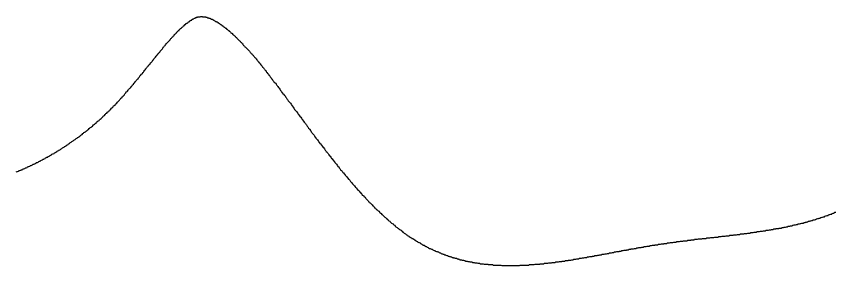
# Model space of a CAD drawing. Header units: millimetres. Extents: x 289 to 9778, y -894 to 6380.
# Drawn here: x 7163.28 to 7181.44, y 377.18 to 382.69 of the extents above; entities that cross this region are included whole.
import ezdxf

# ---------------------------------------------------------------- set-up
doc = ezdxf.new("R2010")
doc.units = ezdxf.units.MM

msp = doc.modelspace()

# ---------------------------------------------------------------- linework, layer by layer
msp.add_polyline3d([(7163.28, 379.248, 0), (7163.3, 379.258, 0), (7163.31, 379.258, 0), (7163.33, 379.268, 0), (7163.34, 379.278, 0), (7163.36, 379.278, 0), (7163.38, 379.288, 0), (7163.39, 379.298, 0), (7163.41, 379.298, 0), (7163.42, 379.308, 0), (7163.44, 379.318, 0), (7163.45, 379.318, 0), (7163.47, 379.328, 0), (7163.49, 379.338, 0), (7163.5, 379.338, 0), (7163.52, 379.348, 0), (7163.53, 379.358, 0), (7163.55, 379.368, 0), (7163.56, 379.368, 0), (7163.58, 379.378, 0), (7163.6, 379.388, 0), (7163.61, 379.388, 0), (7163.63, 379.398, 0), (7163.64, 379.408, 0), (7163.66, 379.418, 0), (7163.67, 379.418, 0), (7163.69, 379.428, 0), (7163.7, 379.438, 0), (7163.72, 379.448, 0), (7163.73, 379.458, 0), (7163.75, 379.458, 0), (7163.77, 379.468, 0), (7163.78, 379.478, 0), (7163.8, 379.488, 0), (7163.81, 379.488, 0), (7163.83, 379.498, 0), (7163.84, 379.508, 0), (7163.86, 379.518, 0), (7163.87, 379.528, 0), (7163.89, 379.528, 0), (7163.9, 379.538, 0), (7163.92, 379.548, 0), (7163.93, 379.558, 0), (7163.95, 379.568, 0), (7163.96, 379.578, 0), (7163.98, 379.578, 0), (7163.99, 379.588, 0), (7164.01, 379.598, 0), (7164.02, 379.608, 0), (7164.04, 379.618, 0), (7164.06, 379.628, 0), (7164.07, 379.638, 0), (7164.09, 379.648, 0), (7164.1, 379.648, 0), (7164.12, 379.658, 0), (7164.13, 379.668, 0), (7164.15, 379.678, 0), (7164.16, 379.688, 0), (7164.18, 379.698, 0), (7164.19, 379.708, 0), (7164.21, 379.718, 0), (7164.22, 379.728, 0), (7164.23, 379.728, 0), (7164.25, 379.738, 0), (7164.26, 379.748, 0), (7164.28, 379.758, 0), (7164.29, 379.768, 0), (7164.31, 379.778, 0), (7164.32, 379.788, 0), (7164.34, 379.798, 0), (7164.35, 379.808, 0), (7164.37, 379.818, 0), (7164.38, 379.828, 0), (7164.4, 379.838, 0), (7164.41, 379.848, 0), (7164.43, 379.858, 0), (7164.44, 379.868, 0), (7164.46, 379.878, 0), (7164.47, 379.888, 0), (7164.48, 379.898, 0), (7164.5, 379.908, 0), (7164.51, 379.918, 0), (7164.53, 379.928, 0), (7164.54, 379.938, 0), (7164.56, 379.948, 0), (7164.57, 379.958, 0), (7164.59, 379.968, 0), (7164.6, 379.978, 0), (7164.61, 379.988, 0), (7164.63, 379.998, 0), (7164.64, 380.008, 0), (7164.66, 380.018, 0), (7164.67, 380.028, 0), (7164.69, 380.038, 0), (7164.7, 380.048, 0), (7164.71, 380.058, 0), (7164.73, 380.068, 0), (7164.74, 380.078, 0), (7164.76, 380.098, 0), (7164.77, 380.108, 0), (7164.78, 380.118, 0), (7164.8, 380.128, 0), (7164.81, 380.138, 0), (7164.83, 380.148, 0), (7164.84, 380.158, 0), (7164.85, 380.168, 0), (7164.87, 380.178, 0), (7164.88, 380.188, 0), (7164.9, 380.208, 0), (7164.91, 380.218, 0), (7164.92, 380.228, 0), (7164.94, 380.238, 0), (7164.95, 380.248, 0), (7164.97, 380.258, 0), (7164.98, 380.268, 0), (7164.99, 380.288, 0), (7165.01, 380.298, 0), (7165.02, 380.308, 0), (7165.03, 380.318, 0), (7165.05, 380.328, 0), (7165.06, 380.348, 0), (7165.07, 380.358, 0), (7165.09, 380.368, 0), (7165.1, 380.378, 0), (7165.12, 380.388, 0), (7165.13, 380.398, 0), (7165.14, 380.418, 0), (7165.16, 380.428, 0), (7165.17, 380.438, 0), (7165.18, 380.448, 0), (7165.2, 380.468, 0), (7165.21, 380.478, 0), (7165.22, 380.488, 0), (7165.24, 380.498, 0), (7165.25, 380.518, 0), (7165.26, 380.528, 0), (7165.27, 380.538, 0), (7165.29, 380.548, 0), (7165.3, 380.568, 0), (7165.31, 380.578, 0), (7165.33, 380.588, 0), (7165.34, 380.598, 0), (7165.35, 380.618, 0), (7165.37, 380.628, 0), (7165.38, 380.638, 0), (7165.39, 380.658, 0), (7165.4, 380.668, 0), (7165.42, 380.678, 0), (7165.43, 380.698, 0), (7165.44, 380.708, 0), (7165.46, 380.718, 0), (7165.47, 380.728, 0), (7165.48, 380.748, 0), (7165.49, 380.758, 0), (7165.51, 380.768, 0), (7165.52, 380.788, 0), (7165.53, 380.798, 0), (7165.54, 380.808, 0), (7165.56, 380.828, 0), (7165.57, 380.838, 0), (7165.58, 380.848, 0), (7165.59, 380.868, 0), (7165.6, 380.878, 0), (7165.62, 380.888, 0), (7165.63, 380.908, 0), (7165.64, 380.918, 0), (7165.65, 380.928, 0), (7165.67, 380.948, 0), (7165.68, 380.958, 0), (7165.69, 380.978, 0), (7165.7, 380.988, 0), (7165.71, 380.998, 0), (7165.72, 381.018, 0), (7165.74, 381.028, 0), (7165.75, 381.038, 0), (7165.76, 381.058, 0), (7165.77, 381.068, 0), (7165.78, 381.078, 0), (7165.8, 381.098, 0), (7165.81, 381.108, 0), (7165.82, 381.118, 0), (7165.83, 381.138, 0), (7165.84, 381.148, 0), (7165.85, 381.158, 0), (7165.86, 381.178, 0), (7165.88, 381.188, 0), (7165.89, 381.208, 0), (7165.9, 381.218, 0), (7165.91, 381.228, 0), (7165.92, 381.248, 0), (7165.93, 381.258, 0), (7165.94, 381.268, 0), (7165.95, 381.288, 0), (7165.97, 381.298, 0), (7165.98, 381.308, 0), (7165.99, 381.328, 0), (7166, 381.338, 0), (7166.01, 381.348, 0), (7166.02, 381.368, 0), (7166.03, 381.378, 0), (7166.04, 381.388, 0), (7166.05, 381.408, 0), (7166.07, 381.418, 0), (7166.08, 381.428, 0), (7166.09, 381.448, 0), (7166.1, 381.458, 0), (7166.11, 381.468, 0), (7166.12, 381.488, 0), (7166.13, 381.498, 0), (7166.14, 381.508, 0), (7166.15, 381.528, 0), (7166.16, 381.538, 0), (7166.17, 381.548, 0), (7166.18, 381.568, 0), (7166.19, 381.578, 0), (7166.2, 381.588, 0), (7166.21, 381.598, 0), (7166.22, 381.618, 0), (7166.24, 381.628, 0), (7166.25, 381.638, 0), (7166.26, 381.658, 0), (7166.27, 381.668, 0), (7166.28, 381.678, 0), (7166.29, 381.688, 0), (7166.3, 381.708, 0), (7166.31, 381.718, 0), (7166.32, 381.728, 0), (7166.33, 381.748, 0), (7166.34, 381.758, 0), (7166.35, 381.768, 0), (7166.36, 381.778, 0), (7166.37, 381.788, 0), (7166.38, 381.808, 0), (7166.39, 381.818, 0), (7166.4, 381.828, 0), (7166.41, 381.838, 0), (7166.42, 381.858, 0), (7166.43, 381.868, 0), (7166.44, 381.878, 0), (7166.45, 381.888, 0), (7166.46, 381.898, 0), (7166.47, 381.918, 0), (7166.48, 381.928, 0), (7166.49, 381.938, 0), (7166.5, 381.948, 0), (7166.51, 381.958, 0), (7166.52, 381.968, 0), (7166.53, 381.988, 0), (7166.54, 381.998, 0), (7166.54, 382.008, 0), (7166.55, 382.018, 0), (7166.56, 382.028, 0), (7166.57, 382.038, 0), (7166.58, 382.048, 0), (7166.59, 382.058, 0), (7166.6, 382.078, 0), (7166.61, 382.088, 0), (7166.62, 382.098, 0), (7166.63, 382.108, 0), (7166.64, 382.118, 0), (7166.65, 382.128, 0), (7166.66, 382.138, 0), (7166.67, 382.148, 0), (7166.68, 382.158, 0), (7166.69, 382.168, 0), (7166.69, 382.178, 0), (7166.7, 382.188, 0), (7166.71, 382.198, 0), (7166.72, 382.208, 0), (7166.73, 382.218, 0), (7166.74, 382.228, 0), (7166.75, 382.238, 0), (7166.76, 382.248, 0), (7166.77, 382.258, 0), (7166.78, 382.268, 0), (7166.78, 382.278, 0), (7166.79, 382.288, 0), (7166.8, 382.298, 0), (7166.81, 382.308, 0), (7166.82, 382.318, 0), (7166.83, 382.328, 0), (7166.84, 382.328, 0), (7166.84, 382.338, 0), (7166.85, 382.348, 0), (7166.86, 382.358, 0), (7166.87, 382.368, 0), (7166.88, 382.378, 0), (7166.89, 382.378, 0), (7166.89, 382.388, 0), (7166.9, 382.398, 0), (7166.91, 382.408, 0), (7166.92, 382.418, 0), (7166.93, 382.418, 0), (7166.94, 382.428, 0), (7166.94, 382.438, 0), (7166.95, 382.448, 0), (7166.96, 382.448, 0), (7166.97, 382.458, 0), (7166.98, 382.468, 0), (7166.98, 382.468, 0), (7166.99, 382.478, 0), (7167, 382.488, 0), (7167.01, 382.488, 0), (7167.01, 382.498, 0), (7167.02, 382.508, 0), (7167.03, 382.508, 0), (7167.04, 382.518, 0), (7167.04, 382.528, 0), (7167.05, 382.528, 0), (7167.06, 382.538, 0), (7167.07, 382.538, 0), (7167.07, 382.548, 0), (7167.08, 382.548, 0), (7167.09, 382.558, 0), (7167.09, 382.558, 0), (7167.1, 382.568, 0), (7167.11, 382.568, 0), (7167.11, 382.578, 0), (7167.12, 382.578, 0), (7167.13, 382.588, 0), (7167.13, 382.588, 0), (7167.14, 382.598, 0), (7167.15, 382.598, 0), (7167.15, 382.598, 0), (7167.16, 382.608, 0), (7167.17, 382.608, 0), (7167.17, 382.618, 0), (7167.18, 382.618, 0), (7167.18, 382.618, 0), (7167.19, 382.628, 0), (7167.19, 382.628, 0), (7167.2, 382.628, 0), (7167.21, 382.638, 0), (7167.21, 382.638, 0), (7167.22, 382.638, 0), (7167.22, 382.638, 0), (7167.23, 382.648, 0), (7167.23, 382.648, 0), (7167.24, 382.648, 0), (7167.24, 382.648, 0), (7167.25, 382.658, 0), (7167.25, 382.658, 0), (7167.25, 382.658, 0), (7167.26, 382.658, 0), (7167.26, 382.658, 0), (7167.27, 382.658, 0), (7167.27, 382.668, 0), (7167.28, 382.668, 0), (7167.28, 382.668, 0), (7167.29, 382.668, 0), (7167.29, 382.668, 0), (7167.29, 382.668, 0), (7167.3, 382.668, 0), (7167.3, 382.678, 0), (7167.31, 382.678, 0), (7167.31, 382.678, 0), (7167.31, 382.678, 0), (7167.32, 382.678, 0), (7167.32, 382.678, 0), (7167.32, 382.678, 0), (7167.33, 382.678, 0), (7167.33, 382.678, 0), (7167.34, 382.678, 0), (7167.34, 382.678, 0), (7167.34, 382.678, 0), (7167.35, 382.678, 0), (7167.35, 382.678, 0), (7167.36, 382.678, 0), (7167.36, 382.678, 0), (7167.36, 382.678, 0), (7167.37, 382.688, 0), (7167.37, 382.688, 0), (7167.38, 382.688, 0), (7167.38, 382.688, 0), (7167.38, 382.688, 0), (7167.39, 382.688, 0), (7167.39, 382.688, 0), (7167.4, 382.688, 0), (7167.4, 382.688, 0), (7167.4, 382.688, 0), (7167.41, 382.688, 0), (7167.41, 382.678, 0), (7167.42, 382.678, 0), (7167.42, 382.678, 0), (7167.43, 382.678, 0), (7167.43, 382.678, 0), (7167.43, 382.678, 0), (7167.44, 382.678, 0), (7167.44, 382.678, 0), (7167.45, 382.678, 0), (7167.45, 382.678, 0), (7167.46, 382.678, 0), (7167.46, 382.678, 0), (7167.47, 382.678, 0), (7167.47, 382.678, 0), (7167.48, 382.678, 0), (7167.48, 382.668, 0), (7167.49, 382.668, 0), (7167.49, 382.668, 0), (7167.5, 382.668, 0), (7167.5, 382.668, 0), (7167.51, 382.668, 0), (7167.51, 382.668, 0), (7167.52, 382.658, 0), (7167.52, 382.658, 0), (7167.53, 382.658, 0), (7167.53, 382.658, 0), (7167.54, 382.658, 0), (7167.55, 382.658, 0), (7167.55, 382.648, 0), (7167.56, 382.648, 0), (7167.56, 382.648, 0), (7167.57, 382.648, 0), (7167.58, 382.638, 0), (7167.58, 382.638, 0), (7167.59, 382.638, 0), (7167.59, 382.638, 0), (7167.6, 382.628, 0), (7167.61, 382.628, 0), (7167.61, 382.628, 0), (7167.62, 382.628, 0), (7167.63, 382.618, 0), (7167.63, 382.618, 0), (7167.64, 382.618, 0), (7167.65, 382.608, 0), (7167.65, 382.608, 0), (7167.66, 382.608, 0), (7167.67, 382.598, 0), (7167.67, 382.598, 0), (7167.68, 382.588, 0), (7167.69, 382.588, 0), (7167.69, 382.588, 0), (7167.7, 382.578, 0), (7167.71, 382.578, 0), (7167.72, 382.568, 0), (7167.72, 382.568, 0), (7167.73, 382.568, 0), (7167.74, 382.558, 0), (7167.75, 382.558, 0), (7167.75, 382.548, 0), (7167.76, 382.548, 0), (7167.77, 382.538, 0), (7167.78, 382.538, 0), (7167.78, 382.528, 0), (7167.79, 382.528, 0), (7167.8, 382.518, 0), (7167.81, 382.518, 0), (7167.81, 382.508, 0), (7167.82, 382.508, 0), (7167.83, 382.498, 0), (7167.84, 382.488, 0), (7167.85, 382.488, 0), (7167.85, 382.478, 0), (7167.86, 382.478, 0), (7167.87, 382.468, 0), (7167.88, 382.458, 0), (7167.89, 382.458, 0), (7167.89, 382.448, 0), (7167.9, 382.448, 0), (7167.91, 382.438, 0), (7167.92, 382.428, 0), (7167.93, 382.428, 0), (7167.94, 382.418, 0), (7167.94, 382.408, 0), (7167.95, 382.408, 0), (7167.96, 382.398, 0), (7167.97, 382.388, 0), (7167.98, 382.378, 0), (7167.99, 382.378, 0), (7168, 382.368, 0), (7168, 382.358, 0), (7168.01, 382.358, 0), (7168.02, 382.348, 0), (7168.03, 382.338, 0), (7168.04, 382.328, 0), (7168.05, 382.318, 0), (7168.06, 382.318, 0), (7168.07, 382.308, 0), (7168.07, 382.298, 0), (7168.08, 382.288, 0), (7168.09, 382.278, 0), (7168.1, 382.278, 0), (7168.11, 382.268, 0), (7168.12, 382.258, 0), (7168.13, 382.248, 0), (7168.14, 382.238, 0), (7168.15, 382.228, 0), (7168.16, 382.218, 0), (7168.16, 382.218, 0), (7168.17, 382.208, 0), (7168.18, 382.198, 0), (7168.19, 382.188, 0), (7168.2, 382.178, 0), (7168.21, 382.168, 0), (7168.22, 382.158, 0), (7168.23, 382.148, 0), (7168.24, 382.138, 0), (7168.25, 382.128, 0), (7168.26, 382.118, 0), (7168.27, 382.108, 0), (7168.28, 382.098, 0), (7168.29, 382.088, 0), (7168.3, 382.078, 0), (7168.3, 382.068, 0), (7168.31, 382.058, 0), (7168.32, 382.048, 0), (7168.33, 382.038, 0), (7168.34, 382.028, 0), (7168.35, 382.018, 0), (7168.36, 382.008, 0), (7168.37, 381.998, 0), (7168.38, 381.988, 0), (7168.39, 381.978, 0), (7168.4, 381.968, 0), (7168.41, 381.958, 0), (7168.42, 381.948, 0), (7168.43, 381.938, 0), (7168.44, 381.928, 0), (7168.45, 381.918, 0), (7168.46, 381.908, 0), (7168.47, 381.888, 0), (7168.48, 381.878, 0), (7168.49, 381.868, 0), (7168.5, 381.858, 0), (7168.51, 381.848, 0), (7168.52, 381.838, 0), (7168.53, 381.828, 0), (7168.54, 381.818, 0), (7168.55, 381.798, 0), (7168.56, 381.788, 0), (7168.57, 381.778, 0), (7168.58, 381.768, 0), (7168.59, 381.758, 0), (7168.6, 381.748, 0), (7168.61, 381.728, 0), (7168.62, 381.718, 0), (7168.63, 381.708, 0), (7168.64, 381.698, 0), (7168.65, 381.688, 0), (7168.66, 381.668, 0), (7168.67, 381.658, 0), (7168.68, 381.648, 0), (7168.69, 381.638, 0), (7168.7, 381.618, 0), (7168.71, 381.608, 0), (7168.72, 381.598, 0), (7168.73, 381.588, 0), (7168.74, 381.568, 0), (7168.75, 381.558, 0), (7168.76, 381.548, 0), (7168.77, 381.538, 0), (7168.78, 381.518, 0), (7168.79, 381.508, 0), (7168.8, 381.498, 0), (7168.81, 381.488, 0), (7168.82, 381.468, 0), (7168.83, 381.458, 0), (7168.84, 381.448, 0), (7168.85, 381.428, 0), (7168.86, 381.418, 0), (7168.87, 381.408, 0), (7168.88, 381.388, 0), (7168.89, 381.378, 0), (7168.9, 381.368, 0), (7168.91, 381.348, 0), (7168.92, 381.338, 0), (7168.93, 381.328, 0), (7168.94, 381.308, 0), (7168.95, 381.298, 0), (7168.96, 381.288, 0), (7168.97, 381.268, 0), (7168.98, 381.258, 0), (7168.99, 381.248, 0), (7169, 381.228, 0), (7169.02, 381.218, 0), (7169.03, 381.208, 0), (7169.04, 381.188, 0), (7169.05, 381.178, 0), (7169.06, 381.158, 0), (7169.07, 381.148, 0), (7169.08, 381.138, 0), (7169.09, 381.118, 0), (7169.1, 381.108, 0), (7169.11, 381.098, 0), (7169.12, 381.078, 0), (7169.13, 381.068, 0), (7169.14, 381.048, 0), (7169.15, 381.038, 0), (7169.16, 381.028, 0), (7169.17, 381.008, 0), (7169.18, 380.998, 0), (7169.19, 380.978, 0), (7169.21, 380.968, 0), (7169.22, 380.948, 0), (7169.23, 380.938, 0), (7169.24, 380.928, 0), (7169.25, 380.908, 0), (7169.26, 380.898, 0), (7169.27, 380.878, 0), (7169.28, 380.868, 0), (7169.29, 380.848, 0), (7169.3, 380.838, 0), (7169.31, 380.818, 0), (7169.32, 380.808, 0), (7169.33, 380.798, 0), (7169.35, 380.778, 0), (7169.36, 380.768, 0), (7169.37, 380.748, 0), (7169.38, 380.738, 0), (7169.39, 380.718, 0), (7169.4, 380.708, 0), (7169.41, 380.688, 0), (7169.42, 380.678, 0), (7169.43, 380.658, 0), (7169.44, 380.648, 0), (7169.45, 380.628, 0), (7169.46, 380.618, 0), (7169.48, 380.598, 0), (7169.49, 380.588, 0), (7169.5, 380.578, 0), (7169.51, 380.558, 0), (7169.52, 380.548, 0), (7169.53, 380.528, 0), (7169.54, 380.518, 0), (7169.55, 380.498, 0), (7169.56, 380.488, 0), (7169.57, 380.468, 0), (7169.59, 380.458, 0), (7169.6, 380.438, 0), (7169.61, 380.428, 0), (7169.62, 380.408, 0), (7169.63, 380.398, 0), (7169.64, 380.378, 0), (7169.65, 380.368, 0), (7169.66, 380.348, 0), (7169.67, 380.338, 0), (7169.69, 380.318, 0), (7169.7, 380.308, 0), (7169.71, 380.288, 0), (7169.72, 380.278, 0), (7169.73, 380.258, 0), (7169.74, 380.248, 0), (7169.75, 380.228, 0), (7169.76, 380.218, 0), (7169.78, 380.198, 0), (7169.79, 380.188, 0), (7169.8, 380.168, 0), (7169.81, 380.158, 0), (7169.82, 380.138, 0), (7169.83, 380.118, 0), (7169.84, 380.108, 0), (7169.85, 380.088, 0), (7169.87, 380.078, 0), (7169.88, 380.058, 0), (7169.89, 380.048, 0), (7169.9, 380.028, 0), (7169.91, 380.018, 0), (7169.92, 379.998, 0), (7169.93, 379.988, 0), (7169.95, 379.968, 0), (7169.96, 379.958, 0), (7169.97, 379.938, 0), (7169.98, 379.928, 0), (7169.99, 379.908, 0), (7170, 379.898, 0), (7170.01, 379.878, 0), (7170.03, 379.868, 0), (7170.04, 379.848, 0), (7170.05, 379.838, 0), (7170.06, 379.818, 0), (7170.07, 379.808, 0), (7170.08, 379.788, 0), (7170.1, 379.778, 0), (7170.11, 379.758, 0), (7170.12, 379.748, 0), (7170.13, 379.728, 0), (7170.14, 379.718, 0), (7170.15, 379.698, 0), (7170.17, 379.688, 0), (7170.18, 379.668, 0), (7170.19, 379.658, 0), (7170.2, 379.638, 0), (7170.21, 379.628, 0), (7170.22, 379.608, 0), (7170.24, 379.598, 0), (7170.25, 379.578, 0), (7170.26, 379.568, 0), (7170.27, 379.548, 0), (7170.28, 379.538, 0), (7170.3, 379.518, 0), (7170.31, 379.508, 0), (7170.32, 379.488, 0), (7170.33, 379.478, 0), (7170.34, 379.458, 0), (7170.35, 379.448, 0), (7170.37, 379.428, 0), (7170.38, 379.418, 0), (7170.39, 379.398, 0), (7170.4, 379.388, 0), (7170.41, 379.368, 0), (7170.43, 379.358, 0), (7170.44, 379.338, 0), (7170.45, 379.328, 0), (7170.46, 379.308, 0), (7170.47, 379.298, 0), (7170.49, 379.278, 0), (7170.5, 379.268, 0), (7170.51, 379.248, 0), (7170.52, 379.238, 0), (7170.53, 379.228, 0), (7170.55, 379.208, 0), (7170.56, 379.198, 0), (7170.57, 379.178, 0), (7170.58, 379.168, 0), (7170.6, 379.148, 0), (7170.61, 379.138, 0), (7170.62, 379.118, 0), (7170.63, 379.108, 0), (7170.64, 379.088, 0), (7170.66, 379.078, 0), (7170.67, 379.068, 0), (7170.68, 379.048, 0), (7170.69, 379.038, 0), (7170.71, 379.018, 0), (7170.72, 379.008, 0), (7170.73, 378.988, 0), (7170.74, 378.978, 0), (7170.75, 378.968, 0), (7170.77, 378.948, 0), (7170.78, 378.938, 0), (7170.79, 378.918, 0), (7170.8, 378.908, 0), (7170.82, 378.898, 0), (7170.83, 378.878, 0), (7170.84, 378.868, 0), (7170.85, 378.848, 0), (7170.87, 378.838, 0), (7170.88, 378.828, 0), (7170.89, 378.808, 0), (7170.9, 378.798, 0), (7170.92, 378.778, 0), (7170.93, 378.768, 0), (7170.94, 378.758, 0), (7170.95, 378.738, 0), (7170.97, 378.728, 0), (7170.98, 378.718, 0), (7170.99, 378.698, 0), (7171.01, 378.688, 0), (7171.02, 378.678, 0), (7171.03, 378.658, 0), (7171.04, 378.648, 0), (7171.06, 378.628, 0), (7171.07, 378.618, 0), (7171.08, 378.608, 0), (7171.09, 378.598, 0), (7171.11, 378.578, 0), (7171.12, 378.568, 0), (7171.13, 378.558, 0), (7171.15, 378.538, 0), (7171.16, 378.528, 0), (7171.17, 378.518, 0), (7171.18, 378.498, 0), (7171.2, 378.488, 0), (7171.21, 378.478, 0), (7171.22, 378.458, 0), (7171.24, 378.448, 0), (7171.25, 378.438, 0), (7171.26, 378.428, 0), (7171.28, 378.408, 0), (7171.29, 378.398, 0), (7171.3, 378.388, 0), (7171.32, 378.378, 0), (7171.33, 378.358, 0), (7171.34, 378.348, 0), (7171.36, 378.338, 0), (7171.37, 378.328, 0), (7171.38, 378.308, 0), (7171.4, 378.298, 0), (7171.41, 378.288, 0), (7171.42, 378.278, 0), (7171.44, 378.258, 0), (7171.45, 378.248, 0), (7171.46, 378.238, 0), (7171.48, 378.228, 0), (7171.49, 378.218, 0), (7171.5, 378.198, 0), (7171.52, 378.188, 0), (7171.53, 378.178, 0), (7171.54, 378.168, 0), (7171.56, 378.158, 0), (7171.57, 378.148, 0), (7171.58, 378.128, 0), (7171.6, 378.118, 0), (7171.61, 378.108, 0), (7171.63, 378.098, 0), (7171.64, 378.088, 0), (7171.65, 378.078, 0), (7171.67, 378.068, 0), (7171.68, 378.048, 0), (7171.69, 378.038, 0), (7171.71, 378.028, 0), (7171.72, 378.018, 0), (7171.74, 378.008, 0), (7171.75, 377.998, 0), (7171.76, 377.988, 0), (7171.78, 377.978, 0), (7171.79, 377.968, 0), (7171.81, 377.958, 0), (7171.82, 377.948, 0), (7171.83, 377.938, 0), (7171.85, 377.918, 0), (7171.86, 377.908, 0), (7171.88, 377.898, 0), (7171.89, 377.888, 0), (7171.91, 377.878, 0), (7171.92, 377.868, 0), (7171.93, 377.858, 0), (7171.95, 377.848, 0), (7171.96, 377.838, 0), (7171.98, 377.828, 0), (7171.99, 377.818, 0), (7172.01, 377.808, 0), (7172.02, 377.798, 0), (7172.04, 377.788, 0), (7172.05, 377.778, 0), (7172.07, 377.778, 0), (7172.08, 377.768, 0), (7172.09, 377.758, 0), (7172.11, 377.748, 0), (7172.12, 377.738, 0), (7172.14, 377.728, 0), (7172.15, 377.718, 0), (7172.17, 377.708, 0), (7172.18, 377.698, 0), (7172.2, 377.688, 0), (7172.21, 377.688, 0), (7172.23, 377.678, 0), (7172.24, 377.668, 0), (7172.26, 377.658, 0), (7172.27, 377.648, 0), (7172.29, 377.638, 0), (7172.3, 377.628, 0), (7172.32, 377.628, 0), (7172.33, 377.618, 0), (7172.35, 377.608, 0), (7172.36, 377.598, 0), (7172.38, 377.598, 0), (7172.39, 377.588, 0), (7172.41, 377.578, 0), (7172.42, 377.568, 0), (7172.44, 377.558, 0), (7172.45, 377.558, 0), (7172.47, 377.548, 0), (7172.48, 377.538, 0), (7172.5, 377.538, 0), (7172.51, 377.528, 0), (7172.53, 377.518, 0), (7172.54, 377.508, 0), (7172.56, 377.508, 0), (7172.57, 377.498, 0), (7172.59, 377.488, 0), (7172.61, 377.488, 0), (7172.62, 377.478, 0), (7172.64, 377.478, 0), (7172.65, 377.468, 0), (7172.67, 377.458, 0), (7172.68, 377.458, 0), (7172.7, 377.448, 0), (7172.71, 377.438, 0), (7172.73, 377.438, 0), (7172.74, 377.428, 0), (7172.76, 377.428, 0), (7172.77, 377.418, 0), (7172.79, 377.418, 0), (7172.8, 377.408, 0), (7172.82, 377.398, 0), (7172.84, 377.398, 0), (7172.85, 377.388, 0), (7172.87, 377.388, 0), (7172.88, 377.378, 0), (7172.9, 377.378, 0), (7172.91, 377.368, 0), (7172.93, 377.368, 0), (7172.94, 377.358, 0), (7172.96, 377.358, 0), (7172.97, 377.348, 0), (7172.99, 377.348, 0), (7173.01, 377.338, 0), (7173.02, 377.338, 0), (7173.04, 377.338, 0), (7173.05, 377.328, 0), (7173.07, 377.328, 0), (7173.08, 377.318, 0), (7173.1, 377.318, 0), (7173.11, 377.308, 0), (7173.13, 377.308, 0), (7173.15, 377.308, 0), (7173.16, 377.298, 0), (7173.18, 377.298, 0), (7173.19, 377.298, 0), (7173.21, 377.288, 0), (7173.22, 377.288, 0), (7173.24, 377.278, 0), (7173.26, 377.278, 0), (7173.27, 377.278, 0), (7173.29, 377.268, 0), (7173.3, 377.268, 0), (7173.32, 377.268, 0), (7173.33, 377.258, 0), (7173.35, 377.258, 0), (7173.36, 377.258, 0), (7173.38, 377.258, 0), (7173.4, 377.248, 0), (7173.41, 377.248, 0), (7173.43, 377.248, 0), (7173.44, 377.238, 0), (7173.46, 377.238, 0), (7173.47, 377.238, 0), (7173.49, 377.238, 0), (7173.51, 377.228, 0), (7173.52, 377.228, 0), (7173.54, 377.228, 0), (7173.55, 377.228, 0), (7173.57, 377.218, 0), (7173.58, 377.218, 0), (7173.6, 377.218, 0), (7173.62, 377.218, 0), (7173.63, 377.218, 0), (7173.65, 377.208, 0), (7173.66, 377.208, 0), (7173.68, 377.208, 0), (7173.69, 377.208, 0), (7173.71, 377.208, 0), (7173.73, 377.208, 0), (7173.74, 377.198, 0), (7173.76, 377.198, 0), (7173.77, 377.198, 0), (7173.79, 377.198, 0), (7173.8, 377.198, 0), (7173.82, 377.198, 0), (7173.84, 377.198, 0), (7173.85, 377.188, 0), (7173.87, 377.188, 0), (7173.88, 377.188, 0), (7173.9, 377.188, 0), (7173.91, 377.188, 0), (7173.93, 377.188, 0), (7173.95, 377.188, 0), (7173.96, 377.188, 0), (7173.98, 377.188, 0), (7173.99, 377.188, 0), (7174.01, 377.188, 0), (7174.02, 377.188, 0), (7174.04, 377.178, 0), (7174.06, 377.178, 0), (7174.07, 377.178, 0), (7174.09, 377.178, 0), (7174.1, 377.178, 0), (7174.12, 377.178, 0), (7174.13, 377.178, 0), (7174.15, 377.178, 0), (7174.17, 377.178, 0), (7174.18, 377.178, 0), (7174.2, 377.178, 0), (7174.21, 377.178, 0), (7174.23, 377.178, 0), (7174.24, 377.178, 0), (7174.26, 377.178, 0), (7174.28, 377.178, 0), (7174.29, 377.178, 0), (7174.31, 377.178, 0), (7174.32, 377.178, 0), (7174.34, 377.178, 0), (7174.35, 377.178, 0), (7174.37, 377.178, 0), (7174.39, 377.178, 0), (7174.4, 377.178, 0), (7174.42, 377.178, 0), (7174.43, 377.178, 0), (7174.45, 377.188, 0), (7174.46, 377.188, 0), (7174.48, 377.188, 0), (7174.5, 377.188, 0), (7174.51, 377.188, 0), (7174.53, 377.188, 0), (7174.54, 377.188, 0), (7174.56, 377.188, 0), (7174.58, 377.188, 0), (7174.59, 377.188, 0), (7174.61, 377.188, 0), (7174.62, 377.188, 0), (7174.64, 377.188, 0), (7174.65, 377.198, 0), (7174.67, 377.198, 0), (7174.69, 377.198, 0), (7174.7, 377.198, 0), (7174.72, 377.198, 0), (7174.73, 377.198, 0), (7174.75, 377.198, 0), (7174.76, 377.198, 0), (7174.78, 377.208, 0), (7174.8, 377.208, 0), (7174.81, 377.208, 0), (7174.83, 377.208, 0), (7174.84, 377.208, 0), (7174.86, 377.208, 0), (7174.88, 377.208, 0), (7174.89, 377.218, 0), (7174.91, 377.218, 0), (7174.92, 377.218, 0), (7174.94, 377.218, 0), (7174.95, 377.218, 0), (7174.97, 377.218, 0), (7174.99, 377.228, 0), (7175, 377.228, 0), (7175.02, 377.228, 0), (7175.03, 377.228, 0), (7175.05, 377.228, 0), (7175.06, 377.228, 0), (7175.08, 377.238, 0), (7175.1, 377.238, 0), (7175.11, 377.238, 0), (7175.13, 377.238, 0), (7175.14, 377.238, 0), (7175.16, 377.248, 0), (7175.18, 377.248, 0), (7175.19, 377.248, 0), (7175.21, 377.248, 0), (7175.22, 377.248, 0), (7175.24, 377.258, 0), (7175.25, 377.258, 0), (7175.27, 377.258, 0), (7175.29, 377.258, 0), (7175.3, 377.258, 0), (7175.32, 377.268, 0), (7175.33, 377.268, 0), (7175.35, 377.268, 0), (7175.37, 377.268, 0), (7175.38, 377.278, 0), (7175.4, 377.278, 0), (7175.41, 377.278, 0), (7175.43, 377.278, 0), (7175.45, 377.288, 0), (7175.46, 377.288, 0), (7175.48, 377.288, 0), (7175.49, 377.288, 0), (7175.51, 377.288, 0), (7175.52, 377.298, 0), (7175.54, 377.298, 0), (7175.56, 377.298, 0), (7175.57, 377.298, 0), (7175.59, 377.308, 0), (7175.6, 377.308, 0), (7175.62, 377.308, 0), (7175.64, 377.318, 0), (7175.65, 377.318, 0), (7175.67, 377.318, 0), (7175.68, 377.318, 0), (7175.7, 377.328, 0), (7175.72, 377.328, 0), (7175.73, 377.328, 0), (7175.75, 377.328, 0), (7175.76, 377.338, 0), (7175.78, 377.338, 0), (7175.8, 377.338, 0), (7175.81, 377.338, 0), (7175.83, 377.348, 0), (7175.84, 377.348, 0), (7175.86, 377.348, 0), (7175.88, 377.358, 0), (7175.89, 377.358, 0), (7175.91, 377.358, 0), (7175.92, 377.358, 0), (7175.94, 377.368, 0), (7175.96, 377.368, 0), (7175.97, 377.368, 0), (7175.99, 377.378, 0), (7176, 377.378, 0), (7176.02, 377.378, 0), (7176.04, 377.378, 0), (7176.05, 377.388, 0), (7176.07, 377.388, 0), (7176.08, 377.388, 0), (7176.1, 377.398, 0), (7176.12, 377.398, 0), (7176.13, 377.398, 0), (7176.15, 377.398, 0), (7176.17, 377.408, 0), (7176.18, 377.408, 0), (7176.2, 377.408, 0), (7176.21, 377.418, 0), (7176.23, 377.418, 0), (7176.25, 377.418, 0), (7176.26, 377.428, 0), (7176.28, 377.428, 0), (7176.29, 377.428, 0), (7176.31, 377.428, 0), (7176.33, 377.438, 0), (7176.34, 377.438, 0), (7176.36, 377.438, 0), (7176.38, 377.448, 0), (7176.39, 377.448, 0), (7176.41, 377.448, 0), (7176.42, 377.458, 0), (7176.44, 377.458, 0), (7176.46, 377.458, 0), (7176.47, 377.458, 0), (7176.49, 377.468, 0), (7176.5, 377.468, 0), (7176.52, 377.468, 0), (7176.54, 377.478, 0), (7176.55, 377.478, 0), (7176.57, 377.478, 0), (7176.59, 377.488, 0), (7176.6, 377.488, 0), (7176.62, 377.488, 0), (7176.64, 377.488, 0), (7176.65, 377.498, 0), (7176.67, 377.498, 0), (7176.68, 377.498, 0), (7176.7, 377.508, 0), (7176.72, 377.508, 0), (7176.73, 377.508, 0), (7176.75, 377.518, 0), (7176.77, 377.518, 0), (7176.78, 377.518, 0), (7176.8, 377.518, 0), (7176.81, 377.528, 0), (7176.83, 377.528, 0), (7176.85, 377.528, 0), (7176.86, 377.538, 0), (7176.88, 377.538, 0), (7176.9, 377.538, 0), (7176.91, 377.548, 0), (7176.93, 377.548, 0), (7176.95, 377.548, 0), (7176.96, 377.548, 0), (7176.98, 377.558, 0), (7177, 377.558, 0), (7177.01, 377.558, 0), (7177.03, 377.568, 0), (7177.05, 377.568, 0), (7177.06, 377.568, 0), (7177.08, 377.578, 0), (7177.09, 377.578, 0), (7177.11, 377.578, 0), (7177.13, 377.578, 0), (7177.14, 377.588, 0), (7177.16, 377.588, 0), (7177.18, 377.588, 0), (7177.19, 377.598, 0), (7177.21, 377.598, 0), (7177.23, 377.598, 0), (7177.24, 377.598, 0), (7177.26, 377.608, 0), (7177.28, 377.608, 0), (7177.29, 377.608, 0), (7177.31, 377.608, 0), (7177.33, 377.618, 0), (7177.34, 377.618, 0), (7177.36, 377.618, 0), (7177.38, 377.628, 0), (7177.39, 377.628, 0), (7177.41, 377.628, 0), (7177.43, 377.628, 0), (7177.44, 377.638, 0), (7177.46, 377.638, 0), (7177.48, 377.638, 0), (7177.49, 377.638, 0), (7177.51, 377.648, 0), (7177.53, 377.648, 0), (7177.54, 377.648, 0), (7177.56, 377.648, 0), (7177.58, 377.658, 0), (7177.59, 377.658, 0), (7177.61, 377.658, 0), (7177.63, 377.658, 0), (7177.64, 377.668, 0), (7177.66, 377.668, 0), (7177.68, 377.668, 0), (7177.69, 377.668, 0), (7177.71, 377.678, 0), (7177.73, 377.678, 0), (7177.75, 377.678, 0), (7177.76, 377.678, 0), (7177.78, 377.688, 0), (7177.8, 377.688, 0), (7177.81, 377.688, 0), (7177.83, 377.688, 0), (7177.85, 377.698, 0), (7177.86, 377.698, 0), (7177.88, 377.698, 0), (7177.9, 377.698, 0), (7177.92, 377.708, 0), (7177.93, 377.708, 0), (7177.95, 377.708, 0), (7177.97, 377.708, 0), (7177.98, 377.708, 0), (7178, 377.718, 0), (7178.02, 377.718, 0), (7178.04, 377.718, 0), (7178.05, 377.718, 0), (7178.07, 377.728, 0), (7178.09, 377.728, 0), (7178.11, 377.728, 0), (7178.12, 377.728, 0), (7178.14, 377.728, 0), (7178.16, 377.738, 0), (7178.18, 377.738, 0), (7178.19, 377.738, 0), (7178.21, 377.738, 0), (7178.23, 377.738, 0), (7178.24, 377.748, 0), (7178.26, 377.748, 0), (7178.28, 377.748, 0), (7178.3, 377.748, 0), (7178.31, 377.758, 0), (7178.33, 377.758, 0), (7178.35, 377.758, 0), (7178.37, 377.758, 0), (7178.38, 377.758, 0), (7178.4, 377.768, 0), (7178.42, 377.768, 0), (7178.44, 377.768, 0), (7178.46, 377.768, 0), (7178.47, 377.768, 0), (7178.49, 377.778, 0), (7178.51, 377.778, 0), (7178.53, 377.778, 0), (7178.54, 377.778, 0), (7178.56, 377.778, 0), (7178.58, 377.788, 0), (7178.6, 377.788, 0), (7178.61, 377.788, 0), (7178.63, 377.788, 0), (7178.65, 377.788, 0), (7178.67, 377.798, 0), (7178.69, 377.798, 0), (7178.7, 377.798, 0), (7178.72, 377.798, 0), (7178.74, 377.798, 0), (7178.76, 377.808, 0), (7178.77, 377.808, 0), (7178.79, 377.808, 0), (7178.81, 377.808, 0), (7178.83, 377.808, 0), (7178.85, 377.818, 0), (7178.86, 377.818, 0), (7178.88, 377.818, 0), (7178.9, 377.818, 0), (7178.92, 377.828, 0), (7178.93, 377.828, 0), (7178.95, 377.828, 0), (7178.97, 377.828, 0), (7178.99, 377.828, 0), (7179.01, 377.838, 0), (7179.02, 377.838, 0), (7179.04, 377.838, 0), (7179.06, 377.838, 0), (7179.08, 377.838, 0), (7179.09, 377.848, 0), (7179.11, 377.848, 0), (7179.13, 377.848, 0), (7179.15, 377.848, 0), (7179.17, 377.848, 0), (7179.18, 377.858, 0), (7179.2, 377.858, 0), (7179.22, 377.858, 0), (7179.24, 377.858, 0), (7179.26, 377.868, 0), (7179.27, 377.868, 0), (7179.29, 377.868, 0), (7179.31, 377.868, 0), (7179.33, 377.878, 0), (7179.34, 377.878, 0), (7179.36, 377.878, 0), (7179.38, 377.878, 0), (7179.4, 377.878, 0), (7179.42, 377.888, 0), (7179.43, 377.888, 0), (7179.45, 377.888, 0), (7179.47, 377.888, 0), (7179.49, 377.898, 0), (7179.51, 377.898, 0), (7179.52, 377.898, 0), (7179.54, 377.898, 0), (7179.56, 377.908, 0), (7179.58, 377.908, 0), (7179.59, 377.908, 0), (7179.61, 377.908, 0), (7179.63, 377.918, 0), (7179.65, 377.918, 0), (7179.67, 377.918, 0), (7179.68, 377.918, 0), (7179.7, 377.928, 0), (7179.72, 377.928, 0), (7179.74, 377.928, 0), (7179.75, 377.928, 0), (7179.77, 377.938, 0), (7179.79, 377.938, 0), (7179.81, 377.938, 0), (7179.82, 377.938, 0), (7179.84, 377.948, 0), (7179.86, 377.948, 0), (7179.88, 377.948, 0), (7179.89, 377.958, 0), (7179.91, 377.958, 0), (7179.93, 377.958, 0), (7179.95, 377.958, 0), (7179.97, 377.968, 0), (7179.98, 377.968, 0), (7180, 377.968, 0), (7180.02, 377.978, 0), (7180.04, 377.978, 0), (7180.05, 377.978, 0), (7180.07, 377.988, 0), (7180.09, 377.988, 0), (7180.11, 377.988, 0), (7180.12, 377.998, 0), (7180.14, 377.998, 0), (7180.16, 377.998, 0), (7180.18, 377.998, 0), (7180.19, 378.008, 0), (7180.21, 378.008, 0), (7180.23, 378.008, 0), (7180.25, 378.018, 0), (7180.26, 378.018, 0), (7180.28, 378.018, 0), (7180.3, 378.028, 0), (7180.31, 378.028, 0), (7180.33, 378.028, 0), (7180.35, 378.038, 0), (7180.37, 378.038, 0), (7180.38, 378.048, 0), (7180.4, 378.048, 0), (7180.42, 378.048, 0), (7180.44, 378.058, 0), (7180.45, 378.058, 0), (7180.47, 378.058, 0), (7180.49, 378.068, 0), (7180.5, 378.068, 0), (7180.52, 378.078, 0), (7180.54, 378.078, 0), (7180.55, 378.078, 0), (7180.57, 378.088, 0), (7180.59, 378.088, 0), (7180.61, 378.098, 0), (7180.62, 378.098, 0), (7180.64, 378.098, 0), (7180.66, 378.108, 0), (7180.67, 378.108, 0), (7180.69, 378.118, 0), (7180.71, 378.118, 0), (7180.72, 378.118, 0), (7180.74, 378.128, 0), (7180.76, 378.128, 0), (7180.77, 378.138, 0), (7180.79, 378.138, 0), (7180.81, 378.148, 0), (7180.82, 378.148, 0), (7180.84, 378.158, 0), (7180.86, 378.158, 0), (7180.87, 378.168, 0), (7180.89, 378.168, 0), (7180.91, 378.178, 0), (7180.92, 378.178, 0), (7180.94, 378.188, 0), (7180.96, 378.188, 0), (7180.97, 378.188, 0), (7180.99, 378.198, 0), (7181.01, 378.208, 0), (7181.02, 378.208, 0), (7181.04, 378.218, 0), (7181.06, 378.218, 0), (7181.07, 378.228, 0), (7181.09, 378.228, 0), (7181.11, 378.238, 0), (7181.12, 378.238, 0), (7181.14, 378.248, 0), (7181.15, 378.248, 0), (7181.17, 378.258, 0), (7181.19, 378.258, 0), (7181.2, 378.268, 0), (7181.22, 378.278, 0), (7181.23, 378.278, 0), (7181.25, 378.288, 0), (7181.27, 378.288, 0), (7181.28, 378.298, 0), (7181.3, 378.308, 0), (7181.31, 378.308, 0), (7181.33, 378.318, 0), (7181.35, 378.318, 0), (7181.36, 378.328, 0), (7181.38, 378.338, 0), (7181.39, 378.338, 0), (7181.41, 378.348, 0), (7181.42, 378.358, 0), (7181.44, 378.358, 0)])

doc.saveas('drawing.dxf')
